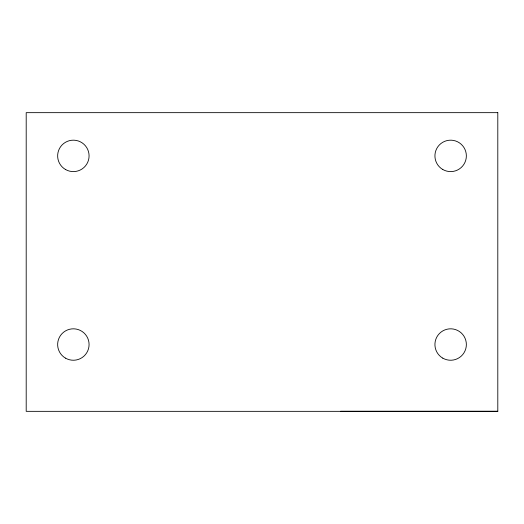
<?xml version="1.0" encoding="UTF-8"?>
<svg xmlns="http://www.w3.org/2000/svg" width="524" height="524" viewBox="0 0 524 524"><rect width="100%" height="100%" fill="white"/><g stroke="black" fill="none" stroke-linecap="round" stroke-linejoin="round"><path stroke-width="0.79" d="M340.6 411.261L497.8 411.261M497.8 112.66L26.2 112.66L26.2 411.34L497.8 411.34L497.8 112.66M442.78 358.141A15.72 15.72 0 0 0 466.36 344.53A15.72 15.72 0 0 0 442.78 330.919A15.72 15.72 0 0 0 442.78 358.141M442.78 169.501A15.72 15.72 0 0 0 466.36 155.89A15.72 15.72 0 0 0 442.78 142.279A15.72 15.72 0 0 0 442.78 169.501M65.5 169.501A15.72 15.72 0 0 0 89.08 155.89A15.72 15.72 0 0 0 65.5 142.279A15.72 15.72 0 0 0 65.5 169.501M65.5 358.141A15.72 15.72 0 0 0 89.08 344.53A15.72 15.72 0 0 0 65.5 330.919A15.72 15.72 0 0 0 65.5 358.141"/></g></svg>
